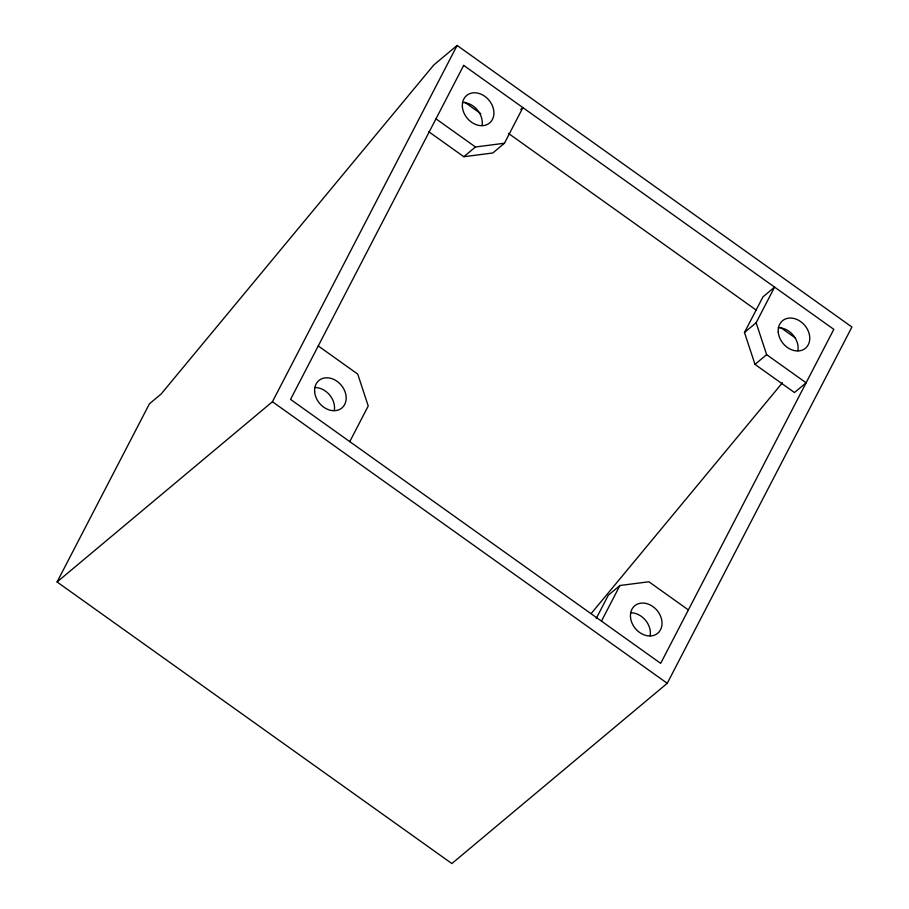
<?xml version="1.0" encoding="UTF-8"?>
<svg xmlns="http://www.w3.org/2000/svg" width="909" height="909" viewBox="0 0 909 909"><rect width="100%" height="100%" fill="white"/><g stroke="black" fill="none" stroke-linecap="round" stroke-linejoin="round"><path stroke-width="1.36" d="M57.074 581.976L149.417 403.835L161.052 394.097L433.832 64.937L457.125 45.45L851.926 327.024L667.251 683.295L451.875 863.55L57.074 581.976L272.439 401.721L457.125 45.45M349.772 441.626L368.236 406.005L357.737 374.11L318.252 345.954M428.855 131.782L463.829 156.723L492.803 152.985L504.438 143.247L522.902 107.614L520.789 109.387M596.19 618.586L608.291 595.247L619.927 585.498L648.901 581.771L688.386 609.928M744.482 332.489L762.958 296.868L774.593 287.119L756.129 322.752L744.482 332.489L754.993 364.384L794.477 392.54L806.113 382.803L766.639 354.646L756.129 322.752M601.463 621.131L619.927 585.498M591.225 613.484L782.444 382.746M463.829 156.723L475.464 146.985L504.438 143.247M754.993 364.384L766.639 354.646M464.613 102.138L480.759 113.648M508.438 133.384L756.345 310.196M780.558 327.467L795.545 338.148M435.979 118.829L475.464 146.985M272.439 401.721L667.251 683.295M314.673 387.541A17.919 14.135 50.1 0 1 334.307 410.516M462.42 102.524A17.919 14.135 50.1 0 1 482.043 125.499M778.263 327.785A17.919 14.135 50.1 0 1 797.897 350.749M630.516 612.802A17.919 14.135 50.1 0 1 650.151 635.777M463.681 65.38L290.55 399.392L660.684 663.365L833.814 329.353L463.681 65.38M314.65 391.87A17.919 14.135 50.1 0 0 339.443 409.55A17.919 14.135 50.1 0 0 337.091 381.337A17.919 14.135 50.1 0 0 314.65 391.87M630.494 617.131A17.919 14.135 50.1 0 0 655.287 634.812A17.919 14.135 50.1 0 0 652.935 606.598A17.919 14.135 50.1 0 0 630.494 617.131M778.24 332.115A17.919 14.135 50.1 0 0 803.022 349.795A17.919 14.135 50.1 0 0 800.67 321.581A17.919 14.135 50.1 0 0 778.24 332.115M462.386 106.853A17.919 14.135 50.1 0 0 487.179 124.533A17.919 14.135 50.1 0 0 484.827 96.32A17.919 14.135 50.1 0 0 462.386 106.853"/></g></svg>
